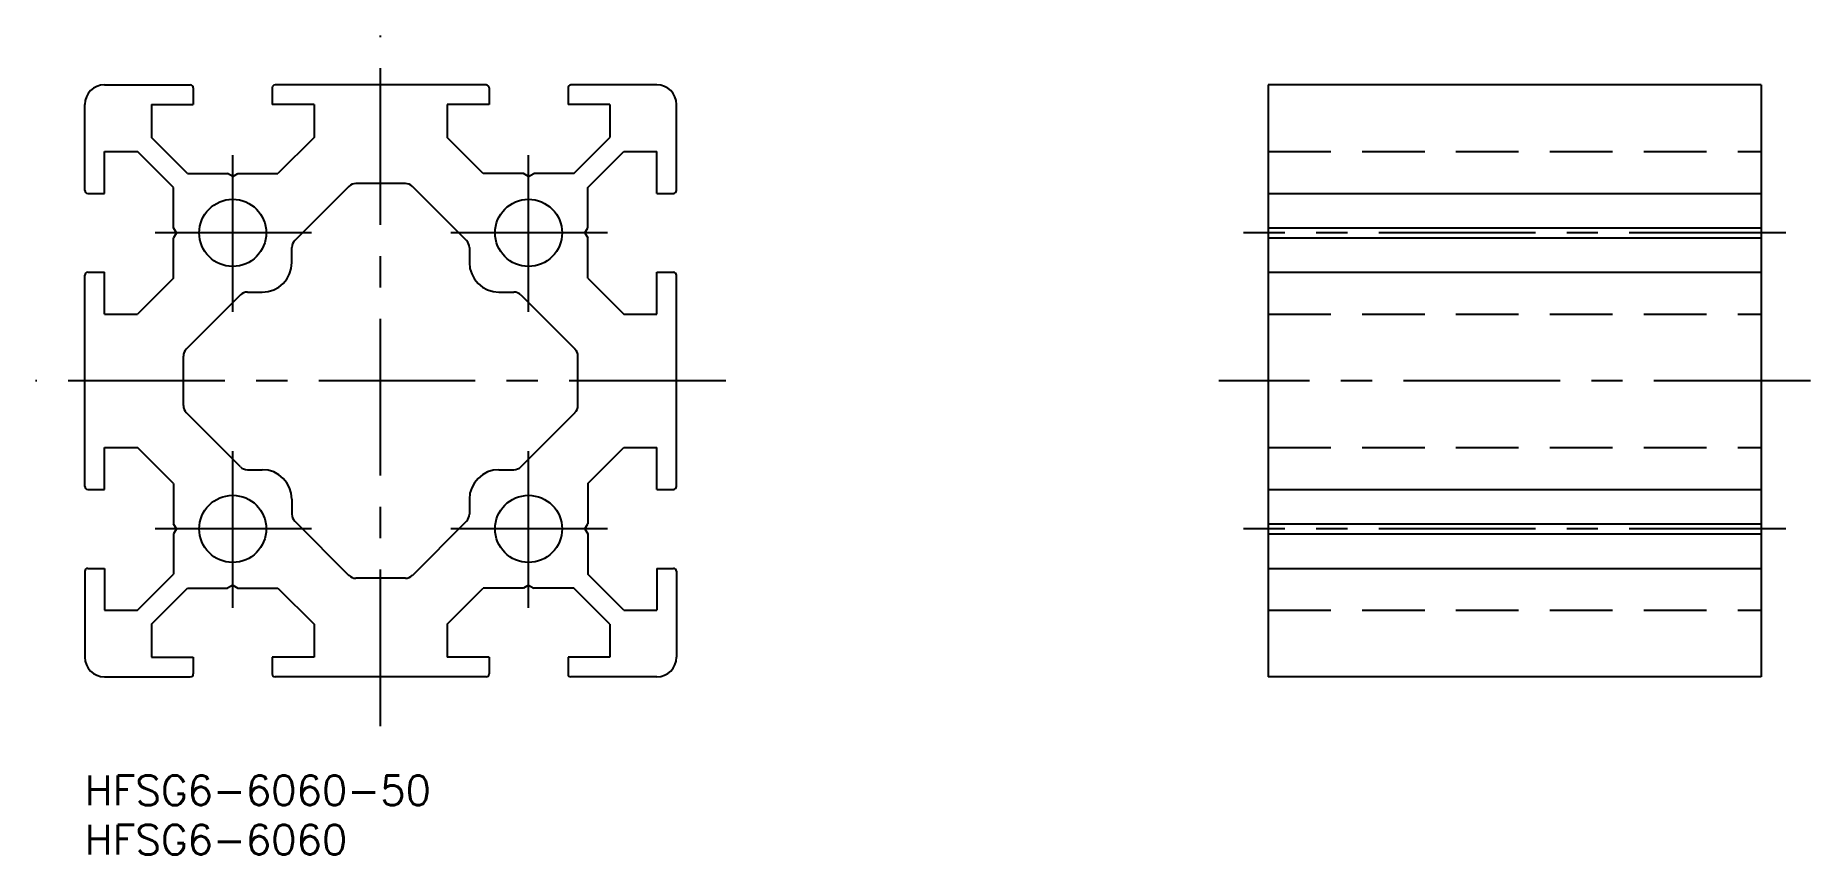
# Model space of a CAD drawing. Extents: x -5 to 175, y -8 to 75.
import ezdxf

# ---------------------------------------------------------------- set-up
doc = ezdxf.new("R2010")
doc.units = 0
doc.header["$LTSCALE"] = 0.5
doc.linetypes.add('CENTER', pattern=[50.8, 31.75, -6.35, 6.35, -6.35])
doc.linetypes.add('DASHED', pattern=[19.05, 12.7, -6.35])
for name, color, linetype in [('MSM_CENTER', 1, 'CENTER'), ('MSM_CONTINUOUS', 7, 'CONTINUOUS'), ('MSM_DASHED', 4, 'DASHED'), ('MSM_PART_NUMBER', 7, 'CONTINUOUS')]:
    doc.layers.add(name, color=color, linetype=linetype)
doc.styles.get("Standard").update_dxf_attribs({"font": 'txt.shx', "height": 3, "bigfont": 'bigfont.shx'})

# ---------------------------------------------------------------- blocks, each defined once
blk = doc.blocks.new('*U2')
at = {"layer": 'MSM_PART_NUMBER'}
blk.add_text('HFSG6-6060-50', height=3, dxfattribs=at).set_placement((0, -3))
blk = doc.blocks.new('*U3')
at = {"layer": 'MSM_PART_NUMBER'}
blk.add_text('HFSG6-6060', height=3, dxfattribs=at).set_placement((0, -8))

msp = doc.modelspace()

# ---------------------------------------------------------------- linework, layer by layer
at = {"layer": 'MSM_CENTER'}
for p, q in [((30, 5), (30, 75)), ((15, 47), (15, 63)), ((45, 47), (45, 63)), ((23, 55), (7, 55)), ((53, 55), (37, 55)), ((172.5, 55), (117.5, 55)), ((65, 40), (-5, 40)), ((175, 40), (115, 40)), ((15, 17), (15, 33)), ((45, 17), (45, 33)), ((23, 25), (7, 25)), ((53, 25), (37, 25)), ((172.5, 25), (117.5, 25))]:
    msp.add_line(p, q, dxfattribs=at)
at = {"layer": 'MSM_CONTINUOUS'}
for p, q in [((2, 70), (10.7, 70)), ((11, 69.7), (11, 68)), ((19, 69.7), (19, 68)), ((40.7, 70), (19.3, 70)), ((41, 69.7), (41, 68)), ((49, 69.7), (49, 68)), ((58, 70), (49.3, 70)), ((170, 70), (120, 70)), ((120, 70), (120, 10)), ((170, 70), (170, 10)), ((0, 59.3), (0, 68)), ((6.75, 68), (11, 68)), ((6.75, 68), (6.75, 64.66)), ((23.25, 68), (19, 68)), ((23.25, 68), (23.25, 64.66)), ((41, 68), (36.75, 68)), ((36.75, 68), (36.75, 64.66)), ((53.25, 68), (49, 68)), ((53.25, 68), (53.25, 64.66)), ((60, 59.3), (60, 68)), ((2, 59), (2, 63.25)), ((2, 63.25), (5.34, 63.25)), ((9, 59.59), (5.34, 63.25)), ((10.41, 61), (6.75, 64.66)), ((23.25, 64.66), (19.59, 61)), ((40.41, 61), (36.75, 64.66)), ((49.59, 61), (53.25, 64.66)), ((51, 59.59), (54.66, 63.25)), ((54.66, 63.25), (58, 63.25)), ((58, 59), (58, 63.25)), ((9, 55.52), (9, 59.59)), ((10.41, 61), (14.48, 61)), ((15, 60.7), (14.48, 61)), ((15, 60.7), (15.52, 61)), ((15.52, 61), (19.59, 61)), ((26.78, 59.71), (21.29, 54.22)), ((32.51, 60), (27.49, 60)), ((38.71, 54.22), (33.22, 59.71)), ((44.48, 61), (40.41, 61)), ((45, 60.7), (44.48, 61)), ((45, 60.7), (45.52, 61)), ((49.59, 61), (45.52, 61)), ((51, 55.52), (51, 59.59)), ((0.3, 59), (2, 59)), ((58, 59), (59.7, 59)), ((120, 59), (170, 59)), ((9.3, 55), (9, 55.52)), ((9.3, 55), (9, 54.48)), ((9, 50.41), (9, 54.48)), ((50.7, 55), (51, 55.52)), ((50.7, 55), (51, 54.48)), ((51, 50.41), (51, 54.48)), ((120, 55.52), (170, 55.52)), ((120, 54.48), (170, 54.48)), ((21, 52), (21, 53.51)), ((39, 53.51), (39, 52)), ((0, 29.3), (0, 50.7)), ((0.3, 51), (2, 51)), ((2, 46.75), (2, 51)), ((9, 50.41), (5.34, 46.75)), ((51, 50.41), (54.66, 46.75)), ((58, 51), (59.7, 51)), ((58, 46.75), (58, 51)), ((60, 29.3), (60, 50.7)), ((120, 51), (170, 51)), ((15.78, 48.71), (10.29, 43.22)), ((16.49, 49), (18, 49)), ((42, 49), (43.51, 49)), ((44.22, 48.71), (49.71, 43.22)), ((2, 46.75), (5.34, 46.75)), ((54.66, 46.75), (58, 46.75)), ((10, 37.49), (10, 42.51)), ((50, 37.49), (50, 42.51)), ((0, 40), (0, 40)), ((15.78, 31.29), (10.29, 36.78)), ((44.22, 31.29), (49.71, 36.78)), ((0, 34.65), (0, 34.65)), ((2, 33.25), (5.34, 33.25)), ((2, 29), (2, 33.25)), ((9, 29.59), (5.34, 33.25)), ((51, 29.59), (54.66, 33.25)), ((54.66, 33.25), (58, 33.25)), ((58, 29), (58, 33.25)), ((16.49, 31), (18, 31)), ((42, 31), (43.51, 31)), ((0.3, 29), (2, 29)), ((9, 29.59), (9, 25.52)), ((51, 29.59), (51, 25.52)), ((58, 29), (59.7, 29)), ((120, 29), (170, 29)), ((21, 28), (21, 26.49)), ((39, 28), (39, 26.49)), ((9.3, 25), (9, 25.52)), ((21.29, 25.78), (26.78, 20.29)), ((33.22, 20.29), (38.71, 25.78)), ((50.7, 25), (51, 25.52)), ((120, 25.52), (170, 25.52)), ((9.3, 25), (9, 24.48)), ((9, 24.48), (9, 20.41)), ((50.7, 25), (51, 24.48)), ((51, 24.48), (51, 20.41)), ((120, 24.48), (170, 24.48)), ((0, 20.7), (0, 12)), ((0.3, 21), (2, 21)), ((2, 21), (2, 16.75)), ((5.34, 16.75), (9, 20.41)), ((32.51, 20), (27.49, 20)), ((54.66, 16.75), (51, 20.41)), ((58, 21), (59.7, 21)), ((58, 21), (58, 16.75)), ((60, 20.7), (60, 12)), ((120, 21), (170, 21)), ((6.75, 15.34), (10.41, 19)), ((10.41, 19), (14.48, 19)), ((15, 19.3), (14.48, 19)), ((15, 19.3), (15.52, 19)), ((15.52, 19), (19.59, 19)), ((19.59, 19), (23.25, 15.34)), ((36.75, 15.34), (40.41, 19)), ((44.48, 19), (40.41, 19)), ((45, 19.3), (44.48, 19)), ((45, 19.3), (45.52, 19)), ((49.59, 19), (45.52, 19)), ((53.25, 15.34), (49.59, 19)), ((2, 16.75), (5.34, 16.75)), ((54.66, 16.75), (58, 16.75)), ((6.75, 15.34), (6.75, 12)), ((23.25, 15.34), (23.25, 12)), ((36.75, 15.34), (36.75, 12)), ((53.25, 15.34), (53.25, 12)), ((6.75, 12), (11, 12)), ((11, 12), (11, 10.3)), ((19, 12), (19, 10.3)), ((23.25, 12), (19, 12)), ((41, 12), (36.75, 12)), ((41, 12), (41, 10.3)), ((49, 12), (49, 10.3)), ((53.25, 12), (49, 12)), ((2, 10), (10.7, 10)), ((40.7, 10), (19.3, 10)), ((58, 10), (49.3, 10)), ((170, 10), (120, 10))]:
    msp.add_line(p, q, dxfattribs=at)
for centre in [(15, 55), (45, 55), (15, 25), (45, 25)]:
    msp.add_circle(centre, 3.4, dxfattribs=at)
for centre, radius, start, end in [((2, 68), 2, 90, 180), ((10.7, 69.7), 0.3, 0, 90), ((19.3, 69.7), 0.3, 90, 180), ((40.7, 69.7), 0.3, 0, 90), ((49.3, 69.7), 0.3, 90, 180), ((58, 68), 2, 0, 90), ((27.49, 59), 1, 90, 135), ((32.51, 59), 1, 45, 90), ((0.3, 59.3), 0.3, 180, 270), ((59.7, 59.3), 0.3, 270, 0), ((22, 53.51), 1, 135, 180), ((38, 53.51), 1, 0, 45), ((0.3, 50.7), 0.3, 90, 180), ((18, 52), 3, 270, 0), ((42, 52), 3, 180, 270), ((59.7, 50.7), 0.3, 0, 90), ((16.49, 48), 1, 90, 135), ((43.51, 48), 1, 45, 90), ((11, 42.51), 1, 135, 180), ((49, 42.51), 1, 0, 45), ((11, 37.49), 1, 180, 225), ((49, 37.49), 1, 315, 0), ((16.49, 32), 1, 225, 270), ((18, 28), 3, 0, 90), ((42, 28), 3, 90, 180), ((43.51, 32), 1, 270, 315), ((0.3, 29.3), 0.3, 180, 270), ((59.7, 29.3), 0.3, 270, 0), ((22, 26.49), 1, 180, 225), ((38, 26.49), 1, 315, 0), ((0.3, 20.7), 0.3, 90, 180), ((27.49, 21), 1, 225, 270), ((32.51, 21), 1, 270, 315), ((59.7, 20.7), 0.3, 0, 90), ((2, 12), 2, 180, 270), ((58, 12), 2, 270, 360), ((10.7, 10.3), 0.3, 270, 0), ((19.3, 10.3), 0.3, 180, 270), ((40.7, 10.3), 0.3, 270, 0), ((49.3, 10.3), 0.3, 180, 270)]:
    msp.add_arc(centre, radius, start, end, dxfattribs=at)
at = {"layer": 'MSM_DASHED'}
for p, q in [((120, 63.25), (170, 63.25)), ((120, 46.75), (170, 46.75)), ((120, 33.25), (170, 33.25)), ((120, 16.75), (170, 16.75))]:
    msp.add_line(p, q, dxfattribs=at)

# ---------------------------------------------------------------- block references
at = {"layer": 'MSM_CONTINUOUS'}
for name in ['*U2', '*U3']:
    msp.add_blockref(name, (0, 0), dxfattribs=at)

doc.saveas('drawing.dxf')
